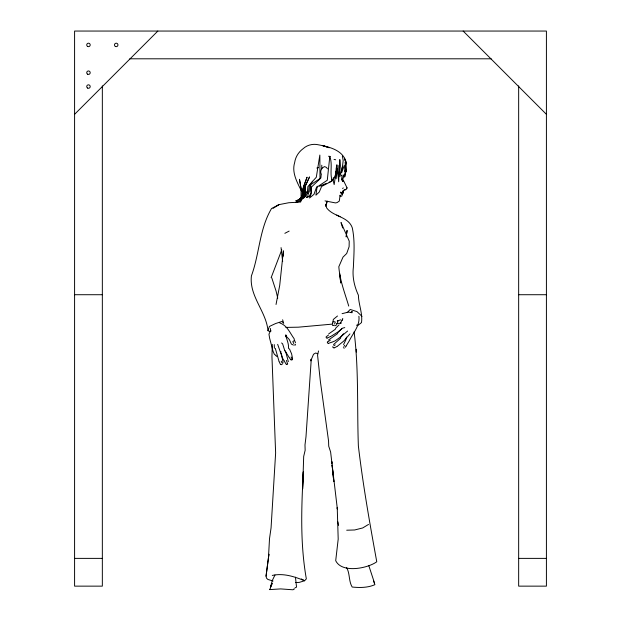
<?xml version="1.0" encoding="UTF-8"?>
<svg xmlns="http://www.w3.org/2000/svg" width="621" height="621" viewBox="0 0 621 621"><rect width="100%" height="100%" fill="white"/><g stroke="black" fill="none" stroke-linecap="round" stroke-linejoin="round"><path stroke-width="0.93" d="M333.322 177.66L333.306 181.099L334.16 184.569L335.961 172.801M301.519 191.33L299.493 179.275L301.069 188.598L301.069 197.245L299.213 199.776L295.79 200.847L299.966 199.302L302.303 196.189L303.32 187.169L307.077 177.156L303.739 186.51L303.747 192.766L302.846 197.323L304.717 192.735L305.082 186.416L309.537 176.915L305.012 186.696L305.346 193.209L304.608 197.02L302.28 195.98L305.726 196.647L307.294 193.123L307.884 186.603L316.306 177.241L319.846 155.048L319.994 178.91L311.292 187.208L311.09 194.094L309.537 198.045L314.009 194.28L316.446 187.48L327.275 180.245L329.79 156.616C332.848 164.262 329.541 172.7 332.064 180.424C336.349 176.605 336.225 170.053 336.877 164.767L338.693 181.767L339.175 165.217L339.198 173.329M321.725 168.749L321.787 165.209M303.32 471.921C301.41 507.652 300.083 543.453 306.339 578.888L304.6 580.736L299.206 582.405L295.588 582.529M303.615 187.93L303.343 197.191L301.86 199.131L299.322 199.209L303.32 198.526L304.989 196.562M272.316 344.438L271.951 356.57L275.631 452.95L271.059 527.912L269.514 538.617L268.451 557.891L266.044 576.156L266.51 578.135L267.853 579.424L273.077 581.015M283.207 256.287L283.378 250.83L279.729 285.311L276.035 304.476M302.217 191.928L302.023 197.315L299.951 200.963L295.953 202.314L300.114 201.049L302.481 198.324L302.831 190.337M345.004 172.25L345.066 170.464M303.273 471.89L302.644 488.836L303.685 456.466L305.152 450.233L304.989 444.939L305.982 436.842L311.23 359.714M292.615 358.697L291.591 353.846L289.565 349.165L288.548 348.342C288.912 343.77 286.692 339.314 285.528 334.96L286.017 336.683M340.083 196.011L340.145 195.079L339.276 201.088L337.156 202.555L335.55 202.927L325.016 200.894M303.638 197.563L303.98 192.238L303.025 190.709M318.511 350.943L317.579 355.243L320.405 381.682L328.556 440.972L328.726 446.173L330.62 452.041L337.35 508.948L337.234 507.574L338.197 539.098L335.705 560.693C341.907 573.587 367.686 568.394 376.768 561.772C369.767 523.293 362.936 484.791 358.371 445.932C356.966 407.958 358.891 369.565 354.102 331.862M336.093 171.846L336.566 165.791L336.233 169.137M337.529 168.594L336.132 178.786L335.984 171.644M345.998 169.836L345.354 174.54L345.866 169.463M325.544 204.169L326.662 207.919C333.283 216.838 348.265 216.38 352.247 227.713C355.08 240.669 353.916 254.067 353.38 267.201C352.146 276.819 354.366 286.444 358.387 295.185C358.565 304.5 362.773 313.295 361.507 322.571L358.154 325.241L356.454 325.187M344.934 174.043L344.694 176.977L345.517 173.313M317.184 186.145L315.91 195.173L319.241 192.06L321.631 186.447L331.769 181.161L332.142 179.322M320.878 177.963L321.22 174.284M339.089 173.989L340.091 165.9L339.819 159.574L339.889 176.729L342.249 166.979M345.618 172.475L345.928 169.975M309.7 192.099L310.632 184.755L320.094 178.491M268.451 557.891L268.916 554.235L266.044 576.156M294.144 588.514L294.02 589.453L292.708 589.764L280.607 588.91L269.762 589.601L272.192 583.298L270.546 586.938L272.285 580.526L274.963 575.015M342.272 178.592L342.179 180.408L342.078 178.522L342.908 181.643L341.977 179.554M346.169 236.966L347.1 230.407L346.176 236.477M332.957 321.942L333.33 319.419L337.49 315.996M343.009 179.593L347.023 187.79L345.905 189.584L343.755 190.282L343.219 191.121L343.196 190.717L343.126 192.976L340.945 193.628M311.005 359.272L310.748 360.871L313.535 354.234L315.685 353.007L317.68 353.722M305.493 193.744L305.827 191.858M326.405 204.418L326.871 201.903M282.718 363.448L283.021 362.105L281.329 353.481L280.669 352.619L280.948 351.533M292.367 359.52L291.854 360.04L291.14 359.807M327.22 201.119L325.784 206.351M332.74 346.673L333.066 347.574L333.904 347.83M341.892 177.42L342.093 176.605L341.34 175.2M332.359 323.968L332.864 321.981L334.028 321.655L335.293 322.035L334.618 324.022M287.678 363.867L287.057 364.465L286.374 364.209M346.704 188.885L347.023 187.79M286.615 335.161L286.273 336.272L289.324 339.571L291.389 344.104L293.438 345.097M306.324 192.036L305.074 195.972L302.28 195.98M270.935 331.016L269.53 331.397L267.993 330.698L269.39 326.46L275.577 323.549L281.957 321.461L283.743 323.362M346.456 337.102L345.967 339.571L343.576 344.585M271.136 277.688L281.771 249.852M300.548 202.221L301.922 198.596M342.14 320.389L342.792 318.72L340.292 323.355M282.252 364.193L281.476 364.706L280.715 364.395M343.46 191.726L343.25 192.2M327.345 342.086L327.453 342.963L328.206 343.281M270.748 330.349L268.963 334.152L269.638 338.298L273.069 351.284L274.35 354.304L275.895 355.398M343.902 176.923L342.877 178.747M342.947 191.555L343.755 190.282L343.017 191.33M343.219 175.999L344.671 173.795M343.871 346.495L344.655 345.307M345.237 347.294L346.044 346.13M346.161 345.944L349.095 341.146C352.883 333.213 360.157 325.753 358.899 316.244M312.72 181.223L309.413 185.726L307.783 196.655L306.417 197.431L309.064 196.632L311.362 192.471L310.632 184.755M343.165 176.31L343.956 175.269M343.506 333.718L340.696 337.265L340.556 338.282L333.508 344.593M351.183 312.705L352.239 311.486L350.749 312.549M349.957 333.881L343.638 341.154L337.288 346.316M347.232 312.611L350.19 309.468L356.959 311.602L362.012 316.345M74.59 114.311L157.85 31.05M339.089 324.837L335.806 328.074L335.324 329.277L328.695 333.896M341.721 328.788L337.894 332.499L337.506 333.632L328.493 340.06M341.798 178.134L342.272 177.73M327.422 342.062L330.349 340.192M347.605 331.04L340.432 337.063L335.03 340.921L332.258 342.047M342.575 188.481L343.297 187.93M344.267 348.195L343.343 347.651M273.077 208.345L278.976 204.643L288.788 202.733L299.539 202.12M277.323 205.675L278.976 204.643L271.548 208.516C259.33 229.009 259.539 253.873 251.412 275.887C249.06 296.163 266.215 311.369 267.993 330.698M328.47 335.084L326.126 336.869L326.219 337.708L326.972 338.049M368.532 524.427L362.726 527.943L354.645 529.977L346.704 530.21M334.044 325.513L332.46 325.482M341.829 193.744L343.126 192.976L341.806 193.628M333.788 345.734L335.231 344.888M336.885 346.526L334.114 347.97M329.813 336.838L327.104 338.142M330.271 336.761L337.832 332.049L342.645 328.129L344.771 327.616M284.853 233.325L289.138 231.097M294.998 587.885L296.535 587.132L295.456 577.188M334.828 325.784L336.466 325.031L337.878 321.763L337.7 320.708M341.69 175.324L342.132 175.122M269.762 589.601L270.577 589.259M340.611 319.838L337.219 321.088M319.505 186.23L326.514 183.335M329.138 182.248L331.769 181.161M331.769 342.171L328.4 343.421M316.826 168.05L318.534 167.546M340.401 196.624L341.915 195.949L342.295 194.319L341.721 193.364M342.078 313.667L348.443 312.091L352.231 312.697M332.887 324.069L298.29 327.189L285.893 327.407M336.683 323.619L341.426 323.06M272.27 575.434C283.401 572.935 294.377 576.583 304.6 580.736L301.278 578.927M129.812 58.801L491.188 58.801M74.59 294.719L102.341 294.719M518.659 294.719L546.41 294.719M74.59 558.38L102.341 558.38M518.659 558.38L546.41 558.38M328.501 156.244L330.318 156.453M344.639 189.731L345.105 189.801M334.036 159.395L335.666 159.776M294.37 344.95L295.371 345.043L295.588 344.422M336.745 215.045L340.098 216.752M279.76 322.936C287.298 325.458 289.844 332.879 294.09 338.647L294.494 340.587M276.035 355.81L276.966 356.508M281.6 342.963L282.64 343.91L284.628 350.228L288.912 357.067M463.15 31.05L546.41 114.311M290.907 359.854L289.153 357.471M340.836 192.231L341.193 192.712M340.758 192.099L341.146 192.634M284.899 350.718L285.691 351.82L288.346 361.624M306.852 191.85L307.931 193.379M327.461 168.873L326.514 167.406L324.511 166.599L322.555 167.755L321.158 169.727L320.653 172.017L321.111 173.888M341.294 192.774L342.295 194.319L341.674 193.278M302.613 189.964L304.065 192.277M291.063 357.021L292.297 359.528M286.095 364.178L284.232 360.972M284.03 360.56L282.493 358.076L277.665 344.337M280.444 364.364L279.077 361.476M301.449 190.973C297.133 182.248 291.583 172.568 294.657 162.578C295.456 156.95 298.585 152.021 303.141 148.667C306.704 145.353 311.765 143.886 316.555 144.46C327.989 146.572 343.219 149.506 346.301 162.764M293.756 343.584L292.856 341.581L293.857 340.851L294.734 340.766L295.495 342.823M286.397 360.413L287.577 363.797M281.266 361.197L281.934 362.78M346.611 163.866L344.383 158.254L346.122 163.439M302.66 188.714L303.622 191.206L303.956 196.562M368.765 565.506L374.447 582.855M373.578 581.093L374.905 584.664C368.051 587.761 359.629 587.846 352.169 587.024C348.583 581.186 350.089 573.625 346.603 567.547M271.819 277.998L276.066 291.032L277.742 298.189M282.617 319.792L283.455 322.47M348.738 306.083C344.896 293.12 339.819 280.327 338.818 266.727L342.994 257.125L346.697 253.508L349.103 246.723L349.227 241.173L341.03 222.528L342.652 227.961M278.938 361.073L275.32 348.381M342.357 156.042L343.188 160.622L341.666 172.716L344.36 165.147L345.035 172.095L345.827 169.3L345.26 162.19L345.889 171.885L346.184 164.255M337.933 521.888L338.561 525.389M281.057 247.624L282.664 261.612M339.912 275.538L340.743 283.021L339.726 273.721M331.917 463.25L331.73 461.403L331.925 463.328M332.103 465.106L333.795 481.609L332.126 465.253M270.5 328.478L270.632 331.544M274.249 344.601L274.389 348.187M356.229 349.274L356.291 352.084M518.659 85.877L518.659 586.139L546.41 586.139L546.41 31.05L74.59 31.05L74.59 586.139L102.341 586.139L102.341 85.877M323.89 145.974L322.392 145.524L329.254 147.728L323.89 145.974M115.351 46.428A1.731 1.731 0 0 0 117.951 44.929A1.731 1.731 0 0 0 115.351 43.423A1.731 1.731 0 0 0 115.351 46.428M87.6 74.186A1.731 1.731 0 0 0 90.2 72.68A1.731 1.731 0 0 0 87.6 71.182A1.731 1.731 0 0 0 87.6 74.186M87.6 88.058A1.731 1.731 0 0 0 90.2 86.56A1.731 1.731 0 0 0 87.6 85.054A1.731 1.731 0 0 0 87.6 88.058M87.6 46.428A1.731 1.731 0 0 0 90.2 44.929A1.731 1.731 0 0 0 87.6 43.423A1.731 1.731 0 0 0 87.6 46.428"/></g></svg>
